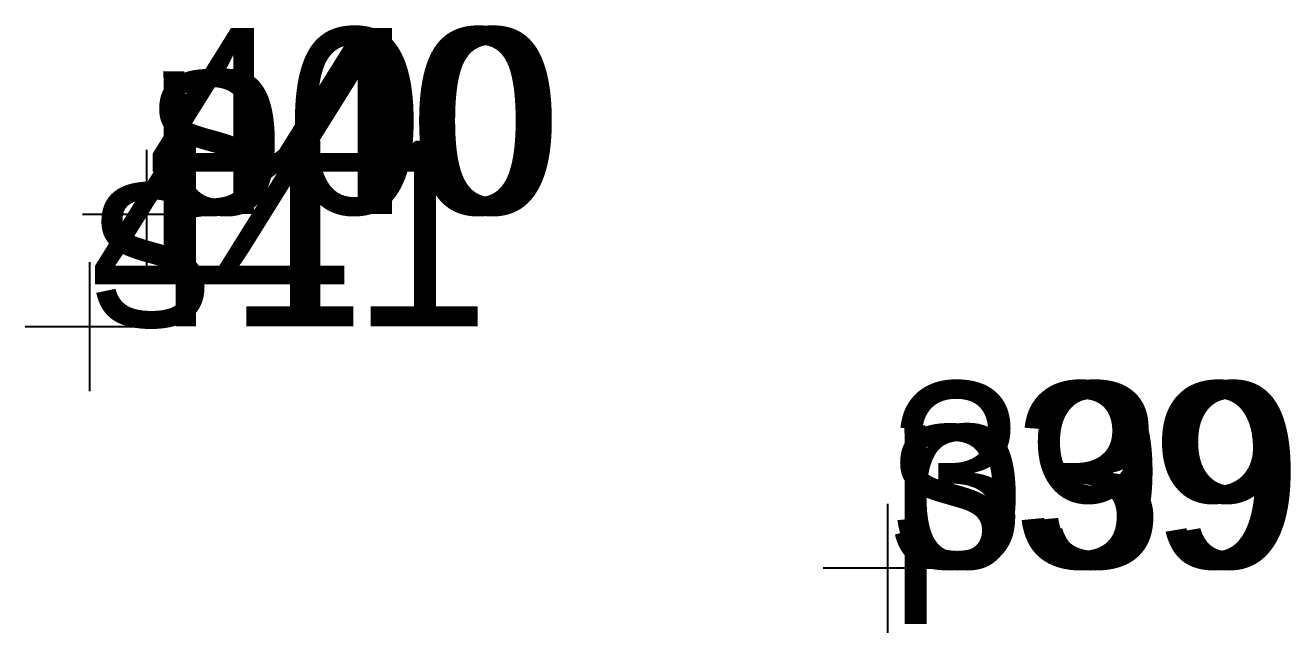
# Model space of a CAD drawing. Extents: x 534703 to 556288, y 1828073 to 1851661.
# Drawn here: x 536365.15 to 536377.41, y 1837266.68 to 1837272.57 of the extents above; entities that cross this region are included whole.
import ezdxf

# ---------------------------------------------------------------- set-up
doc = ezdxf.new("R2010")
doc.units = 0
doc.layers.add('Level 12', color=7, linetype='Continuous')
doc.layers.add('Level 7', color=7, linetype='Continuous')

msp = doc.modelspace()

# ---------------------------------------------------------------- linework, layer by layer
at = {"layer": 'Level 7'}
for p, q in [((536366.328, 1837270.111), (536366.328, 1837271.359)), ((536366.328, 1837270.111), (536366.328, 1837271.359)), ((536366.328, 1837270.111), (536366.328, 1837271.359)), ((536366.952, 1837270.735), (536365.704, 1837270.735)), ((536366.952, 1837270.735), (536365.704, 1837270.735)), ((536366.952, 1837270.735), (536365.704, 1837270.735)), ((536366.328, 1837270.735), (536366.328, 1837270.735)), ((536366.328, 1837270.735), (536366.328, 1837270.735)), ((536366.328, 1837270.735), (536366.328, 1837270.735)), ((536366.328, 1837270.735), (536366.328, 1837270.735)), ((536366.328, 1837270.735), (536366.328, 1837270.735)), ((536366.328, 1837270.735), (536366.328, 1837270.735)), ((536366.328, 1837270.735), (536366.328, 1837270.735)), ((536365.774, 1837269.023), (536365.774, 1837270.271)), ((536365.774, 1837269.023), (536365.774, 1837270.271)), ((536365.774, 1837269.023), (536365.774, 1837270.271)), ((536366.398, 1837269.647), (536365.15, 1837269.647)), ((536366.398, 1837269.647), (536365.15, 1837269.647)), ((536366.398, 1837269.647), (536365.15, 1837269.647)), ((536365.774, 1837269.647), (536365.774, 1837269.647)), ((536365.774, 1837269.647), (536365.774, 1837269.647)), ((536365.774, 1837269.647), (536365.774, 1837269.647)), ((536365.774, 1837269.647), (536365.774, 1837269.647)), ((536365.774, 1837269.647), (536365.774, 1837269.647)), ((536365.774, 1837269.647), (536365.774, 1837269.647)), ((536365.774, 1837269.647), (536365.774, 1837269.647)), ((536373.507, 1837266.682), (536373.507, 1837267.93)), ((536373.507, 1837266.682), (536373.507, 1837267.93)), ((536373.507, 1837266.682), (536373.507, 1837267.93)), ((536374.131, 1837267.306), (536372.883, 1837267.306)), ((536374.131, 1837267.306), (536372.883, 1837267.306)), ((536374.131, 1837267.306), (536372.883, 1837267.306)), ((536373.507, 1837267.306), (536373.507, 1837267.306)), ((536373.507, 1837267.306), (536373.507, 1837267.306)), ((536373.507, 1837267.306), (536373.507, 1837267.306)), ((536373.507, 1837267.306), (536373.507, 1837267.306)), ((536373.507, 1837267.306), (536373.507, 1837267.306)), ((536373.507, 1837267.306), (536373.507, 1837267.306)), ((536373.507, 1837267.306), (536373.507, 1837267.306))]:
    msp.add_line(p, q, dxfattribs=at)

# ---------------------------------------------------------------- texts
at = {"layer": 'Level 12'}
for s, p in [('40', (536366.33, 1837270.74)), ('s40', (536366.33, 1837270.74)), ('p40', (536366.33, 1837270.74)), ('p40', (536366.33, 1837270.74)), ('p40', (536366.33, 1837270.74)), ('p40', (536366.33, 1837270.74)), ('p40', (536366.33, 1837270.74)), ('p40', (536366.33, 1837270.74)), ('p40', (536366.33, 1837270.74)), ('p40', (536366.33, 1837270.74)), ('41', (536365.77, 1837269.65)), ('s41', (536365.77, 1837269.65)), ('p41', (536365.77, 1837269.65)), ('p41', (536365.77, 1837269.65)), ('p41', (536365.77, 1837269.65)), ('p41', (536365.77, 1837269.65)), ('p41', (536365.77, 1837269.65)), ('p41', (536365.77, 1837269.65)), ('p41', (536365.77, 1837269.65)), ('p41', (536365.77, 1837269.65)), ('s39', (536373.51, 1837267.31)), ('39', (536373.51, 1837267.31)), ('p39', (536373.51, 1837267.31)), ('p39', (536373.51, 1837267.31)), ('p39', (536373.51, 1837267.31)), ('p39', (536373.51, 1837267.31)), ('p39', (536373.51, 1837267.31)), ('p39', (536373.51, 1837267.31)), ('p39', (536373.51, 1837267.31)), ('p39', (536373.51, 1837267.31))]:
    msp.add_text(s, height=1.8, dxfattribs=at).set_placement(p)

doc.saveas('drawing.dxf')
